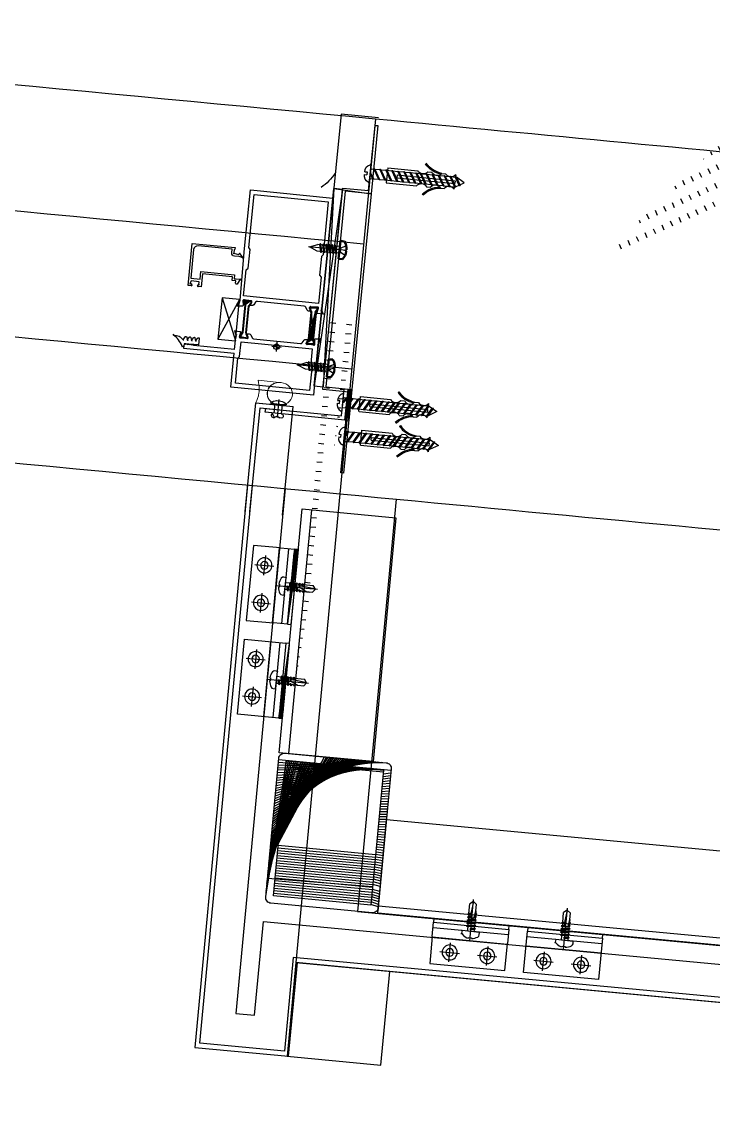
# Model space of a CAD drawing. Header units: inches. Extents: x 0 to 1813292486, y 0 to 3473589894.
# Drawn here: x 600547867 to 600548234, y 3473202704 to 3473203287 of the extents above; entities that cross this region are included whole.
import ezdxf

# ---------------------------------------------------------------- set-up
doc = ezdxf.new("R2010")
doc.units = ezdxf.units.IN
doc.header["$LTSCALE"] = 1000
doc.header["$MEASUREMENT"] = 0
for name, pattern in [('AX-MALL-WALL-P02-QT$0$CENTER', [2, 1.25, -0.25, 0.25, -0.25]), ('AX-MALL-WALL-P02-QT$0$DASHED', [0.75, 0.5, -0.25]), ('AX-MALL-WALL-P02-QT$0$HIDDEN', [0.375, 0.25, -0.125]), ('AX-MALL-WALL-P02-QT$0$HIDDENX2', [0.75, 0.5, -0.25])]:
    doc.linetypes.add(name, pattern=pattern)
for name, color, linetype in [('A-Anno-Note', 241, 'Continuous'), ('AX-MALL-P02-200$0$A-Anno-Note', 241, 'Continuous'), ('AX-MALL-WALL-P02$0$A-Anno-Note', 241, 'Continuous'), ('AX-MALL-WALL-P02-QT$0$0BJECT', 7, 'Continuous'), ('AX-MALL-WALL-P02-QT$0$1', 1, 'Continuous'), ('AX-MALL-WALL-P02-QT$0$1填充', 8, 'Continuous'), ('AX-MALL-WALL-P02-QT$0$8', 8, 'Continuous'), ('AX-MALL-WALL-P02-QT$0$8 填充 虚线 打断线 0.1', 8, 'Continuous'), ('AX-MALL-WALL-P02-QT$0$A-Anno-Note', 241, 'Continuous'), ('AX-MALL-WALL-P02-QT$0$A-Curt', 151, 'Continuous'), ('AX-MALL-WALL-P02-QT$0$A-Detl-Fine', 152, 'Continuous'), ('AX-MALL-WALL-P02-QT$0$A-Detl-Patt', 8, 'Continuous'), ('AX-MALL-WALL-P02-QT$0$A-Detl-Thin', 131, 'Continuous'), ('AX-MALL-WALL-P02-QT$0$A-Wall', 2, 'Continuous'), ('AX-MALL-WALL-P02-QT$0$A-Wall-Patt', 13, 'Continuous'), ('AX-MALL-WALL-P02-QT$0$AP', 3, 'Continuous'), ('AX-MALL-WALL-P02-QT$0$C18', 4, 'AX-MALL-WALL-P02-QT$0$CENTER'), ('AX-MALL-WALL-P02-QT$0$DASH', 8, 'AX-MALL-WALL-P02-QT$0$DASHED'), ('AX-MALL-WALL-P02-QT$0$F12_Submate', 8, 'Continuous'), ('AX-MALL-WALL-P02-QT$0$GASKET', 2, 'Continuous'), ('AX-MALL-WALL-P02-QT$0$L18', 6, 'Continuous'), ('AX-MALL-WALL-P02-QT$0$PJ', 96, 'Continuous'), ('AX-MALL-WALL-P02-QT$0$STSF', 2, 'Continuous'), ('AX-MALL-WALL-P02-QT$0$tc', 4, 'Continuous'), ('AX-MALL-WALL-P02-QT$0$WZ', 2, 'Continuous'), ('AX-MALL-WALL-P02-QT$0$XC', 3, 'Continuous'), ('AX-MALL-WALL-P02-QT$0$XX', 6, 'AX-MALL-WALL-P02-QT$0$HIDDEN'), ('AX-MALL-WALL-P02-QT$0$zx', 1, 'AX-MALL-WALL-P02-QT$0$CENTER'), ('AX-MALL-WALL-P02-QT$0$尺寸标注', 8, 'Continuous')]:
    doc.layers.add(name, color=color, linetype=linetype)
doc.layers.add('AX-MALL-WALL-P02-QT$0$AM_SUPPR', color=6, linetype='Continuous', lineweight=30)

# ---------------------------------------------------------------- blocks, each defined once
blk = doc.blocks.new('AX-MALL-WALL-P02-QT$0$tj')
at = {"layer": 'AX-MALL-WALL-P02-QT$0$A-Detl-Patt'}
h = blk.add_hatch(dxfattribs=at)
h.set_pattern_fill('STEEL', color=256, scale=100, angle=50.43184)
h.set_pattern_definition([(75, (-14278.2, 156289.83), (-153.340725, 41.08752), []), (75, (-14317.88, 156358.57), (-153.340725, 41.08752), [])])
edge = h.paths.add_edge_path()
edge.add_line((88101.27, 47666.64), (87883.94, 47459.85))
edge.add_line((87883.94, 47459.85), (91571.55, 43584.64))
edge.add_arc((262949.39, 558937.71), 543101.41, 251.6057364, 260.0288667)
edge.add_arc((172180.85, -2862.15), 27100, 64.712866, 96.931605, ccw=False)
edge.add_arc((262948.97, 558936.32), 543099.97, 261.6155115, 271.7251478)
edge.add_line((279298.98, 16082.52), (279298.98, 16382.65))
edge.add_arc((262948.97, 558936.32), 542799.97, 261.6202036, 271.7261014, ccw=False)
edge.add_arc((172180.85, -2862.15), 27400, 64.806318, 96.838159)
edge.add_arc((262949.39, 558937.7), 542801.41, 251.6136389, 260.0241733, ccw=False)
edge.add_line((91737.26, 43845.69), (88101.27, 47666.64))
blk.add_lwpolyline([(88103.03, 47737.33), (87813.25, 47461.6), (91543.93, 43541.13, 0.036779), (168908.95, 23989.25, -0.141654), (183742.1, 21592.71, 0.044166), (279348.98, 16034), (279348.98, 16434.18, -0.044144), (183859.05, 21979.79, 0.140545), (168919.85, 24393.47, -0.036705), (91764.88, 43889.2), (88103.03, 47737.33)], format="xyb", dxfattribs=at)
blk.add_lwpolyline([(88101.27, 47666.64), (87883.94, 47459.85), (91571.55, 43584.64, 0.036769), (168910.3, 24039.78, -0.141514), (183756.74, 21641.09, 0.04414), (279298.98, 16082.52), (279298.98, 16382.65, -0.044124), (183844.46, 21931.4, 0.140683), (168918.46, 24342.94, -0.036714), (91737.26, 43845.69)], format="xyb", close=True, dxfattribs=at)
blk = doc.blocks.new('AX-MALL-WALL-P02-QT$0$jjzx2')
at = {"layer": 'AX-MALL-WALL-P02-QT$0$A-Detl-Fine'}
for points in [[(226177.38, -134935.02), (226154.04, -135183.93), (227349.04, -135296.07), (227372.39, -135047.16)], [(226207.24, -134937.82), (226186.71, -135156.86), (227321.97, -135263.39), (227342.52, -135044.36)]]:
    blk.add_lwpolyline(points, dxfattribs=at)
blk.add_lwpolyline([(226149.37, -135233.71), (226199.15, -135238.38), (226203.83, -135188.6), (226154.04, -135183.93)], close=True, dxfattribs=at)
blk = doc.blocks.new('*U279')
at = {"color": 1, "linetype": 'AX-MALL-WALL-P02-QT$0$CENTER', "ltscale": 0.1}
blk.add_line((-3.72, 0), (16.47, 0), dxfattribs=at)
at = {"color": 0, "linetype": 'ByBlock', "lineweight": 50, "ltscale": 0.2}
for p, q in [((-3.7, 0.4), (-3.33, 0.4)), ((-3.33, 0.4), (-3.33, -0.4)), ((-2.15, 4.75), (0, 4.75)), ((0, -4.75), (0, 4.75)), ((-3.7, -0.4), (-3.33, -0.4)), ((-3.7, -0.4), (-3.33, -0.4)), ((-2.15, -4.75), (0, -4.75))]:
    blk.add_line(p, q, dxfattribs=at)
at = {"color": 6, "linetype": 'AX-MALL-WALL-P02-QT$0$HIDDEN', "ltscale": 0.05}
for p, q in [((-0.68, 1.14), (-3.33, 2.45)), ((-0.68, 1.14), (-0.68, -1.14)), ((-0.07, 0), (-0.68, 1.14)), ((-0.07, 0), (-0.68, -1.14)), ((-0.68, -1.14), (-3.33, -2.45))]:
    blk.add_line(p, q, dxfattribs=at)
at = {"color": 0, "linetype": 'ByBlock', "ltscale": 0.2}
for p, q in [((0.2, 1.79), (11.68, 1.79)), ((1.25, 1.79), (1.6, 2.4)), ((1.6, 2.4), (1.95, 1.79)), ((2.85, 1.79), (3.2, 2.4)), ((3.2, 2.4), (3.55, 1.79)), ((4.45, 1.79), (4.8, 2.4)), ((4.8, 2.4), (5.15, 1.79)), ((6.05, 1.79), (6.4, 2.4)), ((6.4, 2.4), (6.75, 1.79)), ((7.65, 1.79), (8, 2.4)), ((8, 2.4), (8.35, 1.79)), ((9.25, 1.79), (9.6, 2.4)), ((9.6, 2.4), (9.95, 1.79)), ((11.68, 1.79), (16, 0)), ((16, 0), (11.68, -1.79)), ((0.2, -1.79), (11.68, -1.79)), ((2.05, -1.79), (2.4, -2.4)), ((2.4, -2.4), (2.75, -1.79)), ((3.65, -1.79), (4, -2.4)), ((4, -2.4), (4.35, -1.79)), ((5.25, -1.79), (5.6, -2.4)), ((5.6, -2.4), (5.95, -1.79)), ((6.85, -1.79), (7.2, -2.4)), ((7.2, -2.4), (7.55, -1.79)), ((8.45, -1.79), (8.8, -2.4)), ((8.8, -2.4), (9.15, -1.79)), ((10.05, -1.79), (10.4, -2.4)), ((10.4, -2.4), (10.75, -1.79))]:
    blk.add_line(p, q, dxfattribs=at)
at = {"color": 6, "linetype": 'ByBlock'}
for p, q in [((1.25, 1.79), (2.05, -1.79)), ((1.6, 2.4), (2.4, -2.4)), ((2.75, -1.79), (1.95, 1.79)), ((2.85, 1.79), (3.65, -1.79)), ((3.2, 2.4), (4, -2.4)), ((4.35, -1.79), (3.55, 1.79)), ((4.45, 1.79), (5.25, -1.79)), ((4.8, 2.4), (5.6, -2.4)), ((5.95, -1.79), (5.15, 1.79)), ((6.05, 1.79), (6.85, -1.79)), ((6.4, 2.4), (7.2, -2.4)), ((7.55, -1.79), (6.75, 1.79)), ((7.65, 1.79), (8.45, -1.79)), ((8, 2.4), (8.8, -2.4)), ((9.15, -1.79), (8.35, 1.79)), ((9.25, 1.79), (10.05, -1.79)), ((9.6, 2.4), (10.4, -2.4)), ((10.75, -1.79), (9.95, 1.79))]:
    blk.add_line(p, q, dxfattribs=at)
at = {"color": 0, "linetype": 'ByBlock', "lineweight": 50, "ltscale": 0.2}
for start, end in [(143.57643, 177.13402), (182.86598, 216.42357)]:
    blk.add_arc((4.29, 0), 8, start, end, dxfattribs=at)
at = {"color": 0, "linetype": 'ByBlock', "ltscale": 0.2}
for centre, start, end in [((0.2, 1.99), 180, 270), ((0.2, -1.99), 90, 180)]:
    blk.add_arc(centre, 0.2, start, end, dxfattribs=at)
blk = doc.blocks.new('AX-MALL-WALL-P02-QT$0$GB12618-90-4×10铆厚5')
at = {"color": 1, "linetype": 'AX-MALL-WALL-P02-QT$0$CENTER', "ltscale": 2.357948}
blk.add_line((-2.47, 0), (7.15, 0), dxfattribs=at)
at = {"color": 3, "linetype": 'Continuous'}
for p, q in [((-1.7, 1.09), (-1.7, -1.09)), ((-0.38, 4.14), (0, 4.14)), ((0, 4.14), (0, -4.14)), ((0, 2), (5, 2)), ((6.5, 0), (7.26, 1.44)), ((6.5, 0), (7.26, -1.44)), ((-0.38, -4.14), (0, -4.14)), ((0, -2), (5, -2))]:
    blk.add_line(p, q, dxfattribs=at)
for centre, radius, start, end in [((5.01, 0), 6.8, 142.44239, 170.55153), ((6.2, 2), 1.2, 332.13483, 180), ((5.01, 0), 6.8, 189.44847, 217.55761), ((6.2, -2), 1.2, 180, 27.86517)]:
    blk.add_arc(centre, radius, start, end, dxfattribs=at)
blk = doc.blocks.new('AX-MALL-WALL-P02-QT$0$jmhgfjrwtuh45trhg')
at = {"layer": 'AX-MALL-WALL-P02-QT$0$8'}
h = blk.add_hatch(dxfattribs=at)
h.set_pattern_fill('HONEY', color=256, scale=0.25, angle=540, style=0)
h.set_pattern_definition([(180, (174902.8055, 260502.9244), (-1.190625, 0.6874075), [0.79375, -1.5875]), (60, (174902.8055, 260502.9244), (1.1906248578, 0.6874077464), [0.79375, -1.5875]), (120, (174902.8055, 260502.9244), (-1.422e-07, 1.3748152464), [-1.5875, 0.79375])])
edge = h.paths.add_edge_path()
edge.add_ellipse((-7.38, 0), major_axis=(-4.5, 0.06), ratio=0.888896, start_angle=0, end_angle=360)
h = blk.add_hatch(dxfattribs=at)
h.set_pattern_fill('ANSI31', color=256, scale=0.25, angle=540, style=0)
h.set_pattern_definition([(135, (174877.8916, 260527.02016), (0.5612660076, 0.5612660076), [])])
edge = h.paths.add_edge_path()
edge.add_line((-6.73, -4), (0.76, -4))
edge.add_arc((10.9, 0), 10.9, 185.1706, 201.5339, ccw=False)
edge.add_arc((10.9, 0), 10.9, 180, 185.1706, ccw=False)
edge.add_arc((10.9, 0), 10.9, 172.4059, 180, ccw=False)
edge.add_arc((10.9, 0), 10.9, 166.2009, 172.4059, ccw=False)
edge.add_arc((10.9, 0), 10.9, 158.4661, 166.2009, ccw=False)
edge.add_line((0.76, 4), (-6.73, 4))
edge.add_line((-6.73, 4), (-7.43, 4))
edge.add_arc((-7.35, -0.77), 4.77, 45.1131, 91.0533, ccw=False)
edge.add_arc((-7.29, -0.47), 4.52, 23.8802, 42.9732, ccw=False)
edge.add_arc((-17.96, -2.94), 15.42, 12.3931, 16.1753, ccw=False)
edge.add_arc((-7.12, 0.06), 4.23, -16.6033, 4.2153, ccw=False)
edge.add_arc((-6.2, -0.24), 3.27, 311.8828, 343.8557, ccw=False)
edge.add_arc((-7.17, 0.52), 4.48, 293.4541, 314.5488, ccw=False)
edge.add_arc((-7.36, 0.96), 4.96, 269.1336, 293.4607, ccw=False)
edge.add_line((-7.43, -4), (-6.73, -4))
at = {"layer": 'AX-MALL-WALL-P02-QT$0$1', "lineweight": 5}
blk.add_lwpolyline([(-6.73, -4), (0.76, -4, -0.07152), (0.04, -0.98, -0.022565), (0, 0, -0.033148), (0.1, 1.44, -0.027081), (0.31, 2.6, -0.033762), (0.76, 4), (-6.73, 4), (-7.43, 4, -0.20318), (-3.98, 2.61, -0.083502), (-3.15, 1.36, -0.016505), (-2.9, 0.37, -0.091089), (-3.07, -1.15, -0.14042), (-4.02, -2.67, -0.092304), (-5.38, -3.59, -0.106548), (-7.43, -4), (-6.73, -4)], format="xyb", dxfattribs=at)
blk.add_ellipse((-7.38, 0), major_axis=(-4.5, 0.06), ratio=0.888896, dxfattribs=at)
blk = doc.blocks.new('AX-MALL-WALL-P02-QT$0$pzd')
for p, q in [((-51.89, 0), (-47.44, 2.63)), ((-47.47, -2.55), (-51.89, 0)), ((-47, 0.73), (-47, -0.71)), ((-46.99, 3.87), (-46.98, 2.83)), ((-46.99, -3.87), (-46.99, -2.59))]:
    blk.add_line(p, q)
at = {"layer": 'AX-MALL-WALL-P02-QT$0$0BJECT'}
for p, q in [((-16.1, 0.73), (-47, 0.73)), ((-39.58, 3.91), (-41.58, 3.91)), ((-32.17, 3.96), (-34.17, 3.96)), ((-10.7, 4), (-26.76, 4)), ((-16.1, 0.73), (-16.1, -0.71)), ((-10.68, 4), (-10.68, -4)), ((-16.1, -0.71), (-47, -0.71)), ((-39.58, -3.91), (-41.58, -3.91)), ((-32.17, -3.96), (-34.17, -3.96)), ((-10.68, -4), (-26.76, -4)), ((-30.79, -8.46), (-30.37, -8))]:
    blk.add_line(p, q, dxfattribs=at)
for centre, radius, start, end in [((-40.9, 17.24), 13.39, 275.66784, 319.04836), ((-40.49, 16.78), 13.39, 275.66784, 319.04836), ((-44.3, 5.8), 3.31, 215.66343, 325.25084), ((-36.89, 5.84), 3.31, 215.66343, 325.25084), ((-29.48, 5.89), 3.31, 215.66343, 325.25084), ((-44.3, -5.8), 3.31, 34.74916, 144.33657), ((-36.89, -5.84), 3.31, 34.74916, 144.33657), ((-40.9, -17.24), 13.39, 40.95164, 84.33216), ((-40.49, -16.78), 13.39, 40.95164, 84.33216), ((-29.48, -5.89), 3.31, 34.74916, 144.33657)]:
    blk.add_arc(centre, radius, start, end, dxfattribs=at)
at = {"layer": 'AX-MALL-WALL-P02-QT$0$1', "color": 2, "linetype": 'Continuous'}
for p, q in [((-47.44, 2.63), (-49.84, -1.52)), ((-47.1, 2.83), (-49.66, -1.62)), ((-46.98, 2.83), (-49.55, -1.62)), ((-46.87, 2.63), (-49.26, -1.52)), ((-44.46, 2.65), (-47.47, -2.55)), ((-47.1, 2.83), (-47.44, 2.63)), ((-44.12, 2.85), (-47.29, -2.65)), ((-44, 2.85), (-47.18, -2.65)), ((-46.98, 2.83), (-47.1, 2.83)), ((-47.08, 2.65), (-47.09, 2.65)), ((-46.87, 2.63), (-46.98, 2.83)), ((-43.89, 2.65), (-46.89, -2.55)), ((-44.46, 2.65), (-46.88, 2.65)), ((-44.12, 2.85), (-44.46, 2.65)), ((-41.48, 2.67), (-44.39, -2.36)), ((-41.14, 2.87), (-44.31, -2.63)), ((-41.02, 2.87), (-44.2, -2.63)), ((-44, 2.85), (-44.12, 2.85)), ((-41.48, 2.67), (-44.1, 2.67)), ((-43.89, 2.65), (-44, 2.85)), ((-40.91, 2.67), (-43.91, -2.53)), ((-41.14, 2.87), (-41.48, 2.67)), ((-38.28, 2.67), (-41.28, -2.53)), ((-41.02, 2.87), (-41.14, 2.87)), ((-37.94, 2.87), (-41.11, -2.63)), ((-40.91, 2.67), (-41.02, 2.87)), ((-37.82, 2.87), (-41, -2.63)), ((-38.28, 2.67), (-40.91, 2.67)), ((-37.71, 2.67), (-40.71, -2.53)), ((-37.94, 2.87), (-38.28, 2.67)), ((-35.08, 2.67), (-38.08, -2.53)), ((-37.82, 2.87), (-37.94, 2.87)), ((-34.74, 2.87), (-37.91, -2.63)), ((-37.71, 2.67), (-37.82, 2.87)), ((-34.62, 2.87), (-37.8, -2.63)), ((-35.08, 2.67), (-37.71, 2.67)), ((-34.51, 2.67), (-37.51, -2.53)), ((-34.74, 2.87), (-35.08, 2.67)), ((-31.88, 2.67), (-34.88, -2.53)), ((-34.62, 2.87), (-34.74, 2.87)), ((-31.54, 2.87), (-34.71, -2.63)), ((-34.51, 2.67), (-34.62, 2.87)), ((-31.42, 2.87), (-34.6, -2.63)), ((-31.88, 2.67), (-34.51, 2.67)), ((-31.31, 2.67), (-34.31, -2.53)), ((-31.54, 2.87), (-31.88, 2.67)), ((-28.68, 2.67), (-31.59, -2.36)), ((-31.42, 2.87), (-31.54, 2.87)), ((-28.34, 2.87), (-31.51, -2.63)), ((-31.31, 2.67), (-31.42, 2.87)), ((-28.22, 2.87), (-31.4, -2.63)), ((-28.68, 2.67), (-31.31, 2.67)), ((-28.11, 2.67), (-31.11, -2.53)), ((-26.42, 2.67), (-29.33, -2.36)), ((-26.07, 2.87), (-29.25, -2.63)), ((-25.96, 2.87), (-29.13, -2.63)), ((-26.42, 2.67), (-29.04, 2.67)), ((-25.84, 2.67), (-28.85, -2.53)), ((-28.34, 2.87), (-28.68, 2.67)), ((-28.22, 2.87), (-28.34, 2.87)), ((-28.11, 2.67), (-28.22, 2.87)), ((-26.07, 2.87), (-26.42, 2.67)), ((-23.22, 2.67), (-26.22, -2.53)), ((-25.96, 2.87), (-26.07, 2.87)), ((-22.87, 2.87), (-26.05, -2.63)), ((-25.84, 2.67), (-25.96, 2.87)), ((-22.76, 2.87), (-25.93, -2.63)), ((-23.22, 2.67), (-25.84, 2.67)), ((-22.64, 2.67), (-25.65, -2.53)), ((-22.87, 2.87), (-23.22, 2.67)), ((-20.02, 2.67), (-23.02, -2.53)), ((-22.76, 2.87), (-22.87, 2.87)), ((-19.67, 2.87), (-22.85, -2.63)), ((-22.64, 2.67), (-22.76, 2.87)), ((-19.56, 2.87), (-22.73, -2.63)), ((-20.02, 2.67), (-22.64, 2.67)), ((-19.44, 2.67), (-22.45, -2.53)), ((-19.67, 2.87), (-20.02, 2.67)), ((-16.82, 2.67), (-19.82, -2.53)), ((-19.56, 2.87), (-19.67, 2.87)), ((-16.47, 2.87), (-19.65, -2.63)), ((-19.44, 2.67), (-19.56, 2.87)), ((-16.36, 2.87), (-19.53, -2.63)), ((-16.82, 2.67), (-19.44, 2.67)), ((-16.24, 2.67), (-19.25, -2.53)), ((-16.47, 2.87), (-16.82, 2.67)), ((-13.62, 2.67), (-16.53, -2.36)), ((-16.36, 2.87), (-16.47, 2.87)), ((-13.28, 2.87), (-16.45, -2.63)), ((-16.24, 2.67), (-16.36, 2.87)), ((-13.16, 2.87), (-16.34, -2.63)), ((-13.62, 2.67), (-16.24, 2.67)), ((-13.05, 2.67), (-16.05, -2.53)), ((-13.28, 2.87), (-13.62, 2.67)), ((-10.42, 2.67), (-13.42, -2.53)), ((-13.16, 2.87), (-13.28, 2.87)), ((-10.08, 2.87), (-13.25, -2.63)), ((-13.05, 2.67), (-13.16, 2.87)), ((-9.96, 2.87), (-13.14, -2.63)), ((-10.42, 2.67), (-13.05, 2.67)), ((-9.85, 2.67), (-12.85, -2.53)), ((-10.08, 2.87), (-10.42, 2.67)), ((-7.22, 2.67), (-10.22, -2.53)), ((-9.96, 2.87), (-10.08, 2.87)), ((-6.88, 2.87), (-10.05, -2.63)), ((-9.85, 2.67), (-9.96, 2.87)), ((-6.76, 2.87), (-9.94, -2.63)), ((-7.22, 2.67), (-9.85, 2.67)), ((-6.65, 2.67), (-9.65, -2.53)), ((-6.88, 2.87), (-7.22, 2.67)), ((-4.02, 2.67), (-7.02, -2.53)), ((-6.76, 2.87), (-6.88, 2.87)), ((-3.68, 2.87), (-6.85, -2.63)), ((-6.65, 2.67), (-6.76, 2.87)), ((-3.56, 2.87), (-6.74, -2.63)), ((-4.02, 2.67), (-6.65, 2.67)), ((-3.45, 2.67), (-6.45, -2.53)), ((-3.68, 2.87), (-4.02, 2.67)), ((-3.56, 2.87), (-3.68, 2.87)), ((-3.45, 2.67), (-3.56, 2.87)), ((-1.95, 2.67), (-3.45, 2.67)), ((-1.79, 2.74), (-1.79, -2.63)), ((-49.66, -1.62), (-49.84, -1.52)), ((-49.55, -1.62), (-49.66, -1.62)), ((-49.26, -1.52), (-49.55, -1.62)), ((-47.29, -2.65), (-47.47, -2.55)), ((-47.18, -2.65), (-47.29, -2.65)), ((-46.89, -2.55), (-47.18, -2.65)), ((-44.27, -2.55), (-46.89, -2.55)), ((-44.09, -2.65), (-44.27, -2.55)), ((-43.98, -2.65), (-44.09, -2.65)), ((-43.69, -2.55), (-43.98, -2.65)), ((-41.28, -2.53), (-43.91, -2.53)), ((-41.11, -2.63), (-41.28, -2.53)), ((-41, -2.63), (-41.11, -2.63)), ((-40.71, -2.53), (-41, -2.63)), ((-38.08, -2.53), (-40.71, -2.53)), ((-37.91, -2.63), (-38.08, -2.53)), ((-37.8, -2.63), (-37.91, -2.63)), ((-37.51, -2.53), (-37.8, -2.63)), ((-34.88, -2.53), (-37.51, -2.53)), ((-34.71, -2.63), (-34.88, -2.53)), ((-34.6, -2.63), (-34.71, -2.63)), ((-34.31, -2.53), (-34.6, -2.63)), ((-31.68, -2.53), (-34.31, -2.53)), ((-30.39, -0.29), (-31.68, -2.53)), ((-31.51, -2.63), (-31.68, -2.53)), ((-31.4, -2.63), (-31.51, -2.63)), ((-31.11, -2.53), (-31.4, -2.63)), ((-28.49, -2.53), (-31.11, -2.53)), ((-26.22, -2.53), (-28.85, -2.53)), ((-28.31, -2.63), (-28.49, -2.53)), ((-28.2, -2.63), (-28.31, -2.63)), ((-27.91, -2.53), (-28.2, -2.63)), ((-26.05, -2.63), (-26.22, -2.53)), ((-25.93, -2.63), (-26.05, -2.63)), ((-25.65, -2.53), (-25.93, -2.63)), ((-23.02, -2.53), (-25.65, -2.53)), ((-22.85, -2.63), (-23.02, -2.53)), ((-22.73, -2.63), (-22.85, -2.63)), ((-22.45, -2.53), (-22.73, -2.63)), ((-19.82, -2.53), (-22.45, -2.53)), ((-19.65, -2.63), (-19.82, -2.53)), ((-19.53, -2.63), (-19.65, -2.63)), ((-19.25, -2.53), (-19.53, -2.63)), ((-16.62, -2.53), (-19.25, -2.53)), ((-15.33, -0.29), (-16.62, -2.53)), ((-16.45, -2.63), (-16.62, -2.53)), ((-16.33, -2.63), (-16.45, -2.63)), ((-16.05, -2.53), (-16.33, -2.63)), ((-13.42, -2.53), (-16.05, -2.53)), ((-13.25, -2.63), (-13.42, -2.53)), ((-13.14, -2.63), (-13.25, -2.63)), ((-12.85, -2.53), (-13.14, -2.63)), ((-10.22, -2.53), (-12.85, -2.53)), ((-10.05, -2.63), (-10.22, -2.53)), ((-9.94, -2.63), (-10.05, -2.63)), ((-9.65, -2.53), (-9.94, -2.63)), ((-7.02, -2.53), (-9.65, -2.53)), ((-6.85, -2.63), (-7.02, -2.53)), ((-6.74, -2.63), (-6.85, -2.63)), ((-6.45, -2.53), (-6.74, -2.63)), ((-3.82, -2.53), (-6.45, -2.53)), ((-2.53, -0.29), (-3.82, -2.53)), ((-3.65, -2.63), (-3.82, -2.53)), ((-2.19, -0.09), (-3.65, -2.63)), ((-3.54, -2.63), (-3.65, -2.63)), ((-2.07, -0.09), (-3.54, -2.63)), ((-3.25, -2.53), (-3.54, -2.63)), ((-1.96, -0.29), (-3.25, -2.53)), ((-1.95, -2.53), (-3.25, -2.53)), ((-2.19, -0.09), (-2.53, -0.29)), ((-2.07, -0.09), (-2.19, -0.09)), ((-1.96, -0.29), (-2.07, -0.09))]:
    blk.add_line(p, q, dxfattribs=at)
at = {"layer": 'AX-MALL-WALL-P02-QT$0$1', "linetype": 'Continuous'}
for p, q in [((-1.74, 4.67), (-1.74, 3.48)), ((-1.74, 4.67), (-1.29, 4.67)), ((-1.74, 3.48), (-1.74, -3.48)), ((1.2, 0.74), (0, 0.74)), ((0, 0.74), (0, -0.74)), ((-1.74, -3.48), (-1.74, -4.67)), ((-1.74, -4.67), (-1.3, -4.67)), ((1.2, -0.74), (0, -0.74))]:
    blk.add_line(p, q, dxfattribs=at)
at = {"layer": 'AX-MALL-WALL-P02-QT$0$1', "color": 2, "linetype": 'Continuous'}
for centre, start, end in [((-1.95, 2.87), 270, 0), ((-1.95, -2.73), 0, 90)]:
    blk.add_arc(centre, 0.2, start, end, dxfattribs=at)
at = {"layer": 'AX-MALL-WALL-P02-QT$0$1', "linetype": 'Continuous'}
for centre, radius, start, end in [((-2.4, 1.21), 3.64, 352.71358, 72.32148), ((-2.84, -0.93), 4.04, 292.34646, 2.61847)]:
    blk.add_arc(centre, radius, start, end, dxfattribs=at)
blk = doc.blocks.new('AX-MALL-WALL-P02-QT$0$A$C6881390A')
at = {"layer": 'AX-MALL-WALL-P02-QT$0$F12_Submate'}
h = blk.add_hatch(dxfattribs=at)
h.set_pattern_fill('ANSI37', color=8, angle=-90)
h.set_pattern_definition([(135, (-14682478.6018, -8841814.1335), (-1.12253201513, -1.12253201513), []), (225, (-14682478.6018, -8841814.1335), (1.12253201513, -1.12253201513), [])])
edge = h.paths.add_edge_path()
edge.add_arc((26.57, 23.05), 30.45, 209.22182, 229.21622, ccw=False)
edge.add_line((0, 8.18), (0, 0))
edge.add_line((0, 0), (6.68, -0.01))
at = {"layer": 'AX-MALL-WALL-P02-QT$0$F12_Submate', "color": 8}
blk.add_arc((26.57, 23.05), 30.45, 209.22182, 229.21622, dxfattribs=at)
blk = doc.blocks.new('AX-MALL-WALL-P02-QT$0$A$C063F76F4')
at = {"layer": 'AX-MALL-WALL-P02-QT$0$8 填充 虚线 打断线 0.1', "ltscale": 80}
h = blk.add_hatch(dxfattribs=at)
h.set_pattern_fill('DOTS', color=256, style=0)
h.set_pattern_definition([(0, (-15077949.701, -8499354.186), (0.79375, -1.5875), [0, -1.5875])])
h.paths.add_polyline_path([(20, 160.97), (1.5, 160.97), (1.5, 195.8), (0, 195.8), (0, 200), (20, 200)])
at = {"layer": 'AX-MALL-WALL-P02-QT$0$8 填充 虚线 打断线 0.1', "ltscale": 2}
h = blk.add_hatch(dxfattribs=at)
h.set_pattern_fill('HEX', color=256, scale=3)
h.set_pattern_definition([(0, (11.75, 37.395), (0, 4.94933), [2.8575, -5.715]), (120, (11.75, 37.395), (-4.28625, -2.47467), [2.8575, -5.715]), (60, (14.6075, 37.395), (-4.28625, 2.47467), [2.8575, -5.715])])
h.paths.add_polyline_path([(18.5, 159.47), (18.5, 55), (1.5, 55), (1.5, 159.47)])
at = {"layer": 'AX-MALL-WALL-P02-QT$0$8 填充 虚线 打断线 0.1', "ltscale": 10}
h = blk.add_hatch(dxfattribs=at)
h.set_pattern_fill('ANSI37', color=256, scale=0.5, angle=270)
h.set_pattern_definition([(315, (76.7596, 60.93934), (0.561266, 0.561266), []), (45, (76.7596, 60.93934), (-0.561266, 0.561266), [])])
h.paths.add_polyline_path([(2, 38.5), (2, 55), (0, 55), (0, 38.5)])
at = {"ltscale": 2}
blk.add_lwpolyline([(15.3, 160.2), (20, 160.2), (20, 55), (15.3, 55)], close=True, dxfattribs=at)
for points in [[(20, 160.2), (15.3, 55)], [(15.3, 160.2), (20, 55)]]:
    blk.add_lwpolyline(points, dxfattribs=at)
at = {"layer": 'AX-MALL-WALL-P02-QT$0$1填充', "color": 8, "ltscale": 10}
blk.add_lwpolyline([(2, 38.5), (2, 55), (0, 55), (0, 38.5)], close=True, dxfattribs=at)
at = {"layer": 'AX-MALL-WALL-P02-QT$0$8', "ltscale": 80}
blk.add_lwpolyline([(0, 200), (20, 200), (20, 55)], dxfattribs=at)
at = {"layer": 'AX-MALL-WALL-P02-QT$0$8', "ltscale": 2}
for points in [[(20, 55), (20, 160.2), (0, 159.47)], [(0, 159.47), (0, 55)]]:
    blk.add_lwpolyline(points, dxfattribs=at)
at = {"layer": 'AX-MALL-WALL-P02-QT$0$AP'}
blk.add_lwpolyline([(4, 55), (2, 55), (2, 38.5), (44.5, 38.5), (44.5, 40.5), (4, 40.5)], close=True, dxfattribs=at)
for points in [[(50, -14.99), (50, 43), (30, 43)], [(30, -14.99), (30, 43)], [(47.5, -14.99), (47.5, 40.5), (30, 40.5)]]:
    blk.add_lwpolyline(points, dxfattribs=at)
at = {"layer": 'AX-MALL-WALL-P02-QT$0$STSF'}
blk.add_lwpolyline([(0, 55), (0, 10.43), (1.5, 10.43), (1.5, 53.5), (15.3, 53.5), (15.3, 160.97), (1.5, 160.97), (1.5, 195.8), (0, 195.8), (0, 159.47), (13.8, 159.47), (13.8, 55), (0, 55)], dxfattribs=at)
at = {"color": 8}
blk.add_blockref('AX-MALL-WALL-P02-QT$0$pzd', (3.29, 170), dxfattribs=at)
at = {"color": 6, "ltscale": 10}
blk.add_blockref('AX-MALL-WALL-P02-QT$0$A$C6881390A', (20, 160.2), dxfattribs=at)
at = {"ltscale": 2, "xscale": -1, "rotation": 180}
for p in [(13.8, 128.15), (13.8, 65.1)]:
    blk.add_blockref('*U279', p, dxfattribs=at)
at = {"color": 8, "xscale": -1, "rotation": 180}
for p in [(5.74, 47.75), (3.24, 30)]:
    blk.add_blockref('AX-MALL-WALL-P02-QT$0$pzd', p, dxfattribs=at)
at = {"color": 1, "xscale": -1.5, "yscale": 1.5, "zscale": 1.5, "rotation": 180}
blk.add_blockref('AX-MALL-WALL-P02-QT$0$jmhgfjrwtuh45trhg', (48.86, 49), dxfattribs=at)
at = {"ltscale": 10, "rotation": 270}
blk.add_blockref('AX-MALL-WALL-P02-QT$0$GB12618-90-4×10铆厚5', (38, 43.5), dxfattribs=at)
blk = doc.blocks.new('AX-MALL-WALL-P02-QT$0$A$C0A607B9E')
at = {"linetype": 'Continuous'}
h = blk.add_hatch(dxfattribs=at)
h.set_pattern_fill('ANSI37', color=1)
h.set_pattern_definition([(45, (-14339043.6352, -8955566.6047), (-1.12253201513, 1.12253201513), []), (135, (-14339043.6352, -8955566.6047), (-1.12253201513, -1.12253201513), [])])
edge = h.paths.add_edge_path()
edge.add_arc((-0.91, 1.2), 0.3, 90, 158.92901)
edge.add_arc((-10.53, 4.9), 10, 296.68295, 338.92901, ccw=False)
edge.add_arc((-5.9, -4.3), 0.3, 116.68295, 276.66933)
edge.add_arc((-6.91, 4.34), 9, 276.66933, 314.43054)
edge.add_arc((-0.4, -2.3), 0.3, 15.96529, 134.43054, ccw=False)
edge.add_line((-0.11, -2.22), (0.32, -3.71))
edge.add_arc((0.7, -3.6), 0.4, 195.96529, 344.03472)
edge.add_line((1.08, -3.71), (1.51, -2.22))
edge.add_arc((1.8, -2.3), 0.3, 15.96529, 164.03472, ccw=False)
edge.add_line((2.09, -2.22), (2.52, -3.71))
edge.add_arc((2.9, -3.6), 0.4, 195.96529, 344.03472)
edge.add_line((3.28, -3.71), (3.71, -2.22))
edge.add_arc((4, -2.3), 0.3, 15.96529, 164.03472, ccw=False)
edge.add_line((4.29, -2.22), (4.72, -3.71))
edge.add_arc((5.1, -3.6), 0.4, 195.96529, 344.03472)
edge.add_line((5.48, -3.71), (5.91, -2.22))
edge.add_arc((6.2, -2.3), 0.3, 15.96529, 164.03472, ccw=False)
edge.add_line((6.49, -2.22), (6.92, -3.71))
edge.add_arc((7.3, -3.6), 0.4, 195.96529, 360)
edge.add_line((7.7, -3.6), (7.7, -0.3))
edge.add_arc((7.4, -0.3), 0.3, 0, 90)
edge.add_line((7.4, 0), (0, 0))
edge.add_line((0, 0), (0, 1.5))
edge.add_line((0, 1.5), (-0.91, 1.5))
at = {"color": 1, "linetype": 'Continuous'}
blk.add_lwpolyline([(-0.91, 1.5, 0.310169), (-1.19, 1.31, -0.18645), (-6.03, -4.03, 0.838998), (-5.87, -4.6, 0.166272), (-0.61, -2.09, -0.568456), (-0.11, -2.22), (0.32, -3.71, 0.754029), (1.08, -3.71), (1.51, -2.22, -0.754029), (2.09, -2.22), (2.52, -3.71, 0.754029), (3.28, -3.71), (3.71, -2.22, -0.754029), (4.29, -2.22), (4.72, -3.71, 0.754029), (5.48, -3.71), (5.91, -2.22, -0.754029), (6.49, -2.22), (6.92, -3.71, 0.869553), (7.7, -3.6), (7.7, -0.3, 0.414214), (7.4, 0), (0, 0), (0, 1.5)], format="xyb", close=True, dxfattribs=at)
blk = doc.blocks.new('AX-MALL-WALL-P02-QT$0$尺寸分格点')
at = {"ltscale": 10}
h = blk.add_hatch(color=1, dxfattribs=at)
h.dxf.hatch_style = 1
edge = h.paths.add_edge_path()
edge.add_line((0, -1.5), (0, 0))
edge.add_line((0, 0), (-1.5, 0))
edge.add_arc((0, 0), 1.5, 180, 270)
edge = h.paths.add_edge_path()
edge.add_line((0, 1.5), (0, 0))
edge.add_line((0, 0), (1.5, 0))
edge.add_arc((0, 0), 1.5, 0, 90)
for p, q in [((-2.5, 0), (2.5, 0)), ((0, -2.5), (0, 2.5))]:
    blk.add_line(p, q)
blk.add_circle((0, 0), 1.5)
blk = doc.blocks.new('AX-MALL-WALL-P02-QT$0$定位点')
blk.add_blockref('AX-MALL-WALL-P02-QT$0$尺寸分格点', (0, 0))
blk = doc.blocks.new('AX-MALL-WALL-P02-QT$0$A$C40565891')
h = blk.add_hatch()
h.set_pattern_fill('NET', color=6, scale=0.5, angle=315)
h.set_pattern_definition([(225, (-8954763.8857, -14331520.9494), (-1.12253201513, 1.12253201513), []), (135, (-8954763.8857, -14331520.9494), (1.12253201513, 1.12253201513), [])])
edge = h.paths.add_edge_path()
edge.add_line((-2.87, -1), (-17.13, -1))
edge.add_arc((-17.13, -2), 1, 90, 120)
edge.add_line((-17.63, -1.13), (-19.3, -2.1))
edge.add_line((-19.3, -2.1), (-19.6, -2.1))
edge.add_arc((-19.6, -1.7), 0.4, 180, 270, ccw=False)
edge.add_line((-20, -1.7), (-20, 1.7))
edge.add_arc((-19.6, 1.7), 0.4, 90, 180, ccw=False)
edge.add_line((-19.6, 2.1), (-19.3, 2.1))
edge.add_line((-19.3, 2.1), (-17.63, 1.13))
edge.add_arc((-17.13, 2), 1, 240, 270)
edge.add_line((-17.13, 1), (-2.87, 1))
edge.add_arc((-2.87, 2), 1, 270, 300)
edge.add_line((-2.37, 1.13), (-0.7, 2.1))
edge.add_line((-0.7, 2.1), (-0.4, 2.1))
edge.add_arc((-0.4, 1.7), 0.4, 0, 90, ccw=False)
edge.add_line((0, 1.7), (0, -1.7))
edge.add_arc((-0.4, -1.7), 0.4, 270, 360, ccw=False)
edge.add_line((-0.4, -2.1), (-0.7, -2.1))
edge.add_line((-0.7, -2.1), (-2.37, -1.13))
edge.add_arc((-2.87, -2), 1, 60, 90)
at = {"layer": 'AX-MALL-WALL-P02-QT$0$STSF', "lineweight": 40}
blk.add_lwpolyline([(-2.87, -1), (-17.13, -1, 0.131652), (-17.63, -1.13), (-19.3, -2.1), (-19.6, -2.1, -0.414214), (-20, -1.7), (-20, 1.7, -0.414214), (-19.6, 2.1), (-19.3, 2.1), (-17.63, 1.13, 0.131652), (-17.13, 1), (-2.87, 1, 0.131652), (-2.37, 1.13), (-0.7, 2.1), (-0.4, 2.1, -0.414214), (0, 1.7), (0, -1.7, -0.414214), (-0.4, -2.1), (-0.7, -2.1), (-2.37, -1.13, 0.131652)], format="xyb", close=True, dxfattribs=at)
blk = doc.blocks.new('AX-MALL-WALL-P02-QT$0$A$C5DA96DE0')
at = {"layer": 'AX-MALL-WALL-P02-QT$0$AM_SUPPR', "color": 3}
for points in [[(-22, 105.2), (-22, 46.6, -0.414214), (-21.7, 46.3), (-21.7, 45.3, -0.414214), (-21.9, 45.1), (-22.12, 45.1, 0.315299), (-22.31, 44.97), (-22.89, 43.37, 0.548619), (-22.68, 43.1), (-19.96, 43.32, 0.176327), (-19.84, 43.38), (-19.46, 43.76, 0.57735), (-19.55, 44.09), (-19.7, 44.13, -0.310745), (-19.87, 44.33), (-20.2, 46.22), (-20.2, 46.3, -0.664495), (-19.35, 46.66, 0.196262), (-19.21, 46.6), (-15.8, 46.6, -0.414214), (-15.5, 46.3), (-15.5, 45.99), (-16.48, 44.33, 0.57968), (-16.35, 44.1), (-15.1, 44.1, 0.266079), (-14.23, 44.59), (-13.35, 46.11, -0.266079), (-12.49, 46.6), (-12.49, 46.6), (12.49, 46.6, -0.266079), (13.35, 46.11), (14.23, 44.59, 0.266079), (15.1, 44.1), (16.35, 44.1, 0.57968), (16.48, 44.33), (15.5, 45.99), (15.5, 46.3, -0.414214), (15.8, 46.6), (19.21, 46.6, 0.196262), (19.35, 46.66, -0.664495), (20.2, 46.3), (20.2, 46.22), (19.87, 44.33, -0.310745), (19.7, 44.13), (19.55, 44.09, 0.57735), (19.46, 43.76), (19.84, 43.38, 0.176327), (19.96, 43.32), (22.68, 43.1, 0.548619), (22.89, 43.37), (22.31, 44.97, 0.315299), (22.12, 45.1), (21.9, 45.1, -0.414214), (21.7, 45.3), (21.7, 46.3, -0.414214), (22, 46.6), (22, 73.9)], [(-12.49, 26.6), (-12.49, 26.6, -0.266079), (-13.35, 27.09), (-14.23, 28.61, 0.266079), (-15.1, 29.1), (-16.35, 29.1, 0.57968), (-16.48, 28.87), (-15.5, 27.21), (-15.5, 26.9, -0.414214), (-15.8, 26.6), (-19.21, 26.6, 0.196262), (-19.35, 26.54, -0.664495), (-20.2, 26.9), (-20.2, 26.98), (-19.87, 28.87, -0.310745), (-19.7, 29.07), (-19.55, 29.11, 0.57735), (-19.46, 29.44), (-19.84, 29.82, 0.176327), (-19.96, 29.88), (-22.68, 30.1, 0.548619), (-22.89, 29.83), (-22.31, 28.23, 0.315299), (-22.12, 28.1), (-21.9, 28.1, -0.414214), (-21.7, 27.9), (-21.7, 26.9, -0.414214), (-22, 26.6), (-22, 0), (22, 0), (22, 18.01)], [(22, 20), (22, 26.6, -0.414214), (21.7, 26.9), (21.7, 27.9, -0.414214), (21.9, 28.1), (22.12, 28.1, 0.315299), (22.31, 28.23), (22.89, 29.83, 0.548619), (22.68, 30.1), (19.96, 29.88, 0.176327), (19.84, 29.82), (19.46, 29.44, 0.57735), (19.55, 29.11), (19.7, 29.07, -0.310745), (19.87, 28.87), (20.2, 26.98), (20.2, 26.9, -0.664495), (19.35, 26.54, 0.196262), (19.21, 26.6), (15.8, 26.6, -0.414214), (15.5, 26.9), (15.5, 27.21), (16.48, 28.87, 0.57968), (16.35, 29.1), (15.1, 29.1, 0.266079), (14.23, 28.61), (13.35, 27.09, -0.266079), (12.49, 26.6), (-12.49, 26.6)]]:
    blk.add_lwpolyline(points, format="xyb", dxfattribs=at)
for points in [[(22, 73.9), (22, 73.9), (22, 105.2), (-22, 105.2)], [(-19.8, 103), (-19.8, 103), (-19.8, 74.7), (-19, 73.7), (-19, 68.7), (-19, 63.7), (-20, 62.7), (-20, 48.8), (20, 48.8), (20, 62.7), (19, 63.7), (19, 68.7), (19, 73.7), (19.8, 74.7), (19.8, 103), (-19.8, 103)], [(-19, 24.4), (-19, 16.6), (-19.8, 15.6), (-19.8, 2.2), (-19.8, 2.2), (19.8, 2.2), (19.8, 15.6), (19, 16.6), (19, 24.4), (-19, 24.4)], [(22, 20.01), (44, 20.01), (44, 20.41), (45, 20.11), (45, 20.41), (46, 20.11), (46, 20.41), (47, 20.11), (47, 20.41), (48, 20.11), (48, 20.41), (49, 20.41), (49, 18.01), (22, 18.01)]]:
    blk.add_lwpolyline(points, dxfattribs=at)
at = {"color": 6, "ltscale": 10, "xscale": -0.9999999999999999, "rotation": 90}
blk.add_blockref('AX-MALL-WALL-P02-QT$0$A$C40565891', (-17.7, 26.6), dxfattribs=at)
at = {"color": 6, "ltscale": 10, "rotation": 270}
blk.add_blockref('AX-MALL-WALL-P02-QT$0$A$C40565891', (17.7, 26.6), dxfattribs=at)
blk = doc.blocks.new('AX-MALL-WALL-P02-QT$0$A$C3D8E1D5A')
at = {"color": 3, "ltscale": 10}
blk.add_lwpolyline([(-25, -18.8), (-25, -17.5), (-23, -17.5), (-23, -15.5), (-7, -15.5), (-7, -22.5), (-5.3, -22.5, 0.414214), (-5, -22.2), (-5, -21.8, 0.414), (-5.3, -21.5), (-5.7, -21.5, -0.483847), (-5.99, -21.13), (-5.7, -19.9), (-1.3, -19.9), (-1.01, -21.14, -0.47418), (-1.3, -21.5), (-1.7, -21.5, 0.414), (-2, -21.8), (-2, -22.2, 0.414214), (-1.7, -22.5), (0, -22.5), (0, 0), (-22.9, 0), (-22.9, -1), (-22.4, -1), (-22.4, -3, -0.414214), (-22.9, -3.5), (-25, -3.5), (-25.47, -2.91, 0.498868), (-25.94, -2.93), (-27.44, -5.03, 0.819287), (-27.04, -5.46), (-25.5, -4.5), (-22.9, -4.5, 0.414214), (-21.4, -3), (-21.4, -1), (-3.2, -1, -0.414209), (-1, -3.2), (-1, -18.5), (-6, -18.5), (-6, -14.5), (-24, -14.5), (-24, -16.5), (-25, -16.5), (-27.2, -16.5, 0.658242), (-27.57, -17.34), (-25.86, -19.14, 0.682714), (-25, -18.79)], format="xyb", dxfattribs=at)
blk = doc.blocks.new('AX-MALL-WALL-P02-QT$0$A$C3EB17898')
at = {"color": 6}
for p, q in [((22, 23), (31.33, 1)), ((31.33, 23), (22, 1))]:
    blk.add_line(p, q, dxfattribs=at)
blk.add_lwpolyline([(22, 23), (31.33, 23), (31.33, 1), (22, 1)], close=True, dxfattribs=at)
at = {"color": 6, "ltscale": 10}
for name, p in [('AX-MALL-WALL-P02-QT$0$A$C5DA96DE0', (0, -23.71)), ('AX-MALL-WALL-P02-QT$0$A$C3D8E1D5A', (49.9, 50.19))]:
    blk.add_blockref(name, p, dxfattribs=at)
at = {"color": 6, "ltscale": 10, "rotation": 180}
blk.add_blockref('AX-MALL-WALL-P02-QT$0$A$C0A607B9E', (49, -3.31), dxfattribs=at)
at = {"layer": 'AX-MALL-WALL-P02-QT$0$GASKET', "extrusion": (0, 0, -1), "zscale": -1, "rotation": 270}
blk.add_blockref('AX-MALL-WALL-P02-QT$0$定位点', (0, 0), dxfattribs=at)
blk = doc.blocks.new('AX-MALL-WALL-P02-QT$0$A$C29A03729')
at = {"color": 6, "ltscale": 10, "rotation": 15.0579728388687}
for name, p in [('AX-MALL-WALL-P02-QT$0$A$C063F76F4', (156.68, 42.25)), ('AX-MALL-WALL-P02-QT$0$A$C3EB17898', (178.09, 124.34))]:
    blk.add_blockref(name, p, dxfattribs=at)
blk = doc.blocks.new('*U198')
at = {"layer": 'AX-MALL-WALL-P02-QT$0$C18', "color": 1, "ltscale": 2}
blk.add_line((0, 5.14), (0, -17.03), dxfattribs=at)
at = {"layer": 'AX-MALL-WALL-P02-QT$0$L18', "color": 4}
for p, q in [((-1.79, -1.15), (-1.79, 0)), ((1.79, -2.25), (1.79, 0)), ((-2.4, -1.5), (-1.79, -1.15)), ((-2.4, -1.5), (0.23, -1.23)), ((-2.4, -1.5), (-1.79, -1.85)), ((-2.4, -3.1), (2.4, -2.6)), ((-2.4, -3.1), (-1.79, -2.75)), ((-2.4, -3.1), (-1.79, -3.45)), ((-2.4, -4.7), (2.4, -4.2)), ((-2.4, -4.7), (-1.79, -4.35)), ((-2.4, -4.7), (-1.79, -5.05)), ((-2.4, -6.3), (2.4, -5.8)), ((-1.79, -1.15), (0.23, -0.87)), ((-1.79, -1.85), (0.23, -1.57)), ((-1.79, -2.75), (-1.79, -1.85)), ((-1.79, -2.75), (1.79, -2.25)), ((-1.79, -3.45), (1.79, -2.95)), ((-1.79, -4.35), (-1.79, -3.45)), ((-1.79, -4.35), (1.79, -3.85)), ((-1.79, -5.05), (1.79, -4.55)), ((-1.79, -5.95), (-1.79, -5.05)), ((-1.79, -5.95), (1.79, -5.45)), ((0.23, -0.87), (0.23, -1.57)), ((2.4, -2.6), (1.79, -2.25)), ((2.4, -2.6), (1.79, -2.95)), ((1.79, -3.85), (1.79, -2.95)), ((2.4, -4.2), (1.79, -3.85)), ((2.4, -4.2), (1.79, -4.55)), ((1.79, -5.45), (1.79, -4.55)), ((2.4, -5.8), (1.79, -5.45)), ((2.4, -5.8), (1.79, -6.15)), ((-2.4, -6.3), (-1.79, -5.95)), ((-2.4, -6.3), (-1.79, -6.65)), ((-2.4, -7.9), (-1.79, -7.55)), ((-2.4, -7.9), (-1.27, -7.78)), ((-2.4, -7.9), (-1.79, -8.25)), ((-2.4, -9.5), (-1.79, -9.15)), ((-2.4, -9.5), (-1.52, -9.41)), ((-2.4, -9.5), (-1.79, -9.85)), ((-1.79, -6.65), (1.79, -6.15)), ((-1.79, -7.55), (-1.79, -6.65)), ((-1.79, -7.55), (-0.92, -7.43)), ((-1.79, -8.25), (-1.33, -8.19)), ((-1.79, -9.15), (-1.79, -8.25)), ((-1.79, -9.15), (-1.47, -9.1)), ((-1.79, -9.85), (-1.58, -9.82)), ((-1.79, -11.2), (-1.79, -9.85)), ((-1.79, -11.2), (-1.79, -14.6)), ((0.43, -7.24), (1.79, -7.05)), ((0.71, -7.58), (2.4, -7.4)), ((0.71, -7.9), (1.79, -7.75)), ((0.71, -8.8), (1.79, -8.65)), ((0.71, -9.18), (2.4, -9)), ((0.71, -9.5), (1.79, -9.35)), ((1.79, -7.05), (1.79, -6.15)), ((2.4, -7.4), (1.79, -7.05)), ((2.4, -7.4), (1.79, -7.75)), ((1.79, -8.65), (1.79, -7.75)), ((2.4, -9), (1.79, -8.65)), ((2.4, -9), (1.79, -9.35)), ((1.79, -9.35), (1.79, -14.6)), ((0, -16), (-1.79, -14.6)), ((0, -16), (1.79, -14.6))]:
    blk.add_line(p, q, dxfattribs=at)
blk.add_lwpolyline([(4.55, 0, 0.414214), (4.75, 0.2), (4.75, 1.39, 0.265403), (4.07, 2.59, 0.108659), (0.8, 3.66), (0.8, 3.32), (-0.8, 3.32), (-0.8, 3.66, 0.108659), (-4.07, 2.59, 0.265403), (-4.75, 1.39), (-4.75, 0.2, 0.414214), (-4.55, 0)], format="xyb", close=True, dxfattribs=at)
blk.add_lwpolyline([(0, -16), (0.71, -10.26), (0.71, -7.54, 0.417657), (0.41, -7.24, 0.083367), (-1.23, -7.53), (-1.79, -11.2)], format="xyb", dxfattribs=at)
blk = doc.blocks.new('AX-MALL-WALL-P02-QT$0$盘头自钻自攻钉ST4-8')
at = {"layer": 'AX-MALL-WALL-P02-QT$0$尺寸标注'}
blk.add_blockref('*U198', (0, 0), dxfattribs=at)
blk = doc.blocks.new('AX-MALL-WALL-P02-QT$0$A$C61293B14')
at = {"layer": 'AX-MALL-WALL-P02-QT$0$tc'}
for radius in [4, 2]:
    blk.add_circle((0, 0), radius, dxfattribs=at)
at = {"layer": 'AX-MALL-WALL-P02-QT$0$zx'}
for p, q in [((-5.2, 0), (5.2, 0)), ((0, 5.04), (0, -5.04))]:
    blk.add_line(p, q, dxfattribs=at)
blk = doc.blocks.new('AX-MALL-WALL-P02-QT$0$A$C41DD6A87')
at = {"layer": 'AX-MALL-WALL-P02-QT$0$tc'}
h = blk.add_hatch(dxfattribs=at)
h.set_pattern_fill('ANSI31', color=256, scale=0.5, angle=-90, style=0)
h.set_pattern_definition([(225, (28362.6861, -179426.7049), (-1.122532015, 1.122532015), [])])
h.paths.add_polyline_path([(40, 20), (0, 20), (0, 22), (40, 22)])
at = {"layer": 'AX-MALL-WALL-P02-QT$0$PJ'}
for points in [[(40, 20), (0, 20), (0, 22), (40, 22)], [(40, 20), (0, 20), (0, -2), (40, -2)]]:
    blk.add_lwpolyline(points, close=True, dxfattribs=at)
at = {"layer": 'AX-MALL-WALL-P02-QT$0$XX'}
for p, q in [((0, 17), (40, 17)), ((0, 12), (40, 12))]:
    blk.add_line(p, q, dxfattribs=at)
at = {"layer": 'AX-MALL-WALL-P02-QT$0$tc', "rotation": 180}
for p in [(10.01, 4.86), (30.01, 4.86)]:
    blk.add_blockref('AX-MALL-WALL-P02-QT$0$A$C61293B14', p, dxfattribs=at)
at = {"layer": 'AX-MALL-WALL-P02-QT$0$WZ', "extrusion": (1.11243e-34, 1.0178e-23, -1), "zscale": -1, "rotation": 180}
blk.add_blockref('AX-MALL-WALL-P02-QT$0$盘头自钻自攻钉ST4-8', (-20, 17), dxfattribs=at)
blk = doc.blocks.new('AX-MALL-WALL-P02-QT$0$A$C715D18B8')
at = {"layer": 'AX-MALL-WALL-P02-QT$0$tc'}
h = blk.add_hatch(dxfattribs=at)
h.set_pattern_fill('ANSI31', color=256, scale=0.5, angle=-180, style=0)
h.set_pattern_definition([(225, (28362.6861, -179426.7049), (-1.122532015, 1.122532015), [])])
h.paths.add_polyline_path([(40, 20), (0, 20), (0, 22), (40, 22)])
at = {"layer": 'AX-MALL-WALL-P02-QT$0$PJ'}
blk.add_line((0, 17), (40, 17), dxfattribs=at)
blk.add_lwpolyline([(40, 20), (0, 20), (0, 22), (40, 22)], close=True, dxfattribs=at)
blk.add_lwpolyline([(40, 12.5), (40, 20), (0, 20), (0, 12.5)], dxfattribs=at)
at = {"layer": 'AX-MALL-WALL-P02-QT$0$XX'}
blk.add_line((0, 12), (40, 12), dxfattribs=at)
blk.add_lwpolyline([(40, 12.5), (40, -2), (0, -2), (0, 12.5)], dxfattribs=at)
at = {"layer": 'AX-MALL-WALL-P02-QT$0$tc', "rotation": 180}
for p in [(10.01, 4.86), (30.01, 4.86)]:
    blk.add_blockref('AX-MALL-WALL-P02-QT$0$A$C61293B14', p, dxfattribs=at)
at = {"layer": 'AX-MALL-WALL-P02-QT$0$WZ', "extrusion": (1.11247e-34, 1.0178e-23, -1), "zscale": -1, "rotation": 180}
blk.add_blockref('AX-MALL-WALL-P02-QT$0$盘头自钻自攻钉ST4-8', (-20, 17), dxfattribs=at)
blk = doc.blocks.new('AX-MALL-WALL-P02-QT$0$A$C4D6066B9')
at = {"rotation": 180}
for name, p in [('AX-MALL-WALL-P02-QT$0$A$C715D18B8', (0, 22)), ('AX-MALL-WALL-P02-QT$0$A$C41DD6A87', (50, 22))]:
    blk.add_blockref(name, p, dxfattribs=at)
blk = doc.blocks.new('AX-MALL-WALL-P02-QT$0$1300XF')
h = blk.add_hatch()
h.set_pattern_fill('ANSI32', color=8, angle=-270)
h.set_pattern_definition([(135, (-555563.3517, -428274.674), (-3.367596045, -3.367596045), []), (135, (-555563.3517, -428272.429), (-3.367596045, -3.367596045), [])])
edge = h.paths.add_edge_path()
edge.add_line((29.67, -234.71), (-22.64, -221.31))
edge.add_arc((-21.9, -218.4), 3, 165.62811, 255.62811, ccw=False)
edge.add_line((-24.8, -217.66), (-6.44, -145.97))
edge.add_arc((-3.53, -146.72), 3, 75.62811, 165.62811, ccw=False)
edge.add_line((-2.78, -143.81), (49.53, -157.21))
edge.add_arc((48.78, -160.12), 3, -14.37189, 75.62811, ccw=False)
edge.add_line((51.69, -160.87), (33.32, -232.55))
edge.add_arc((30.41, -231.8), 3, 255.62811, 345.62811, ccw=False)
h.paths.add_polyline_path([(-20.68, -217.68), (29.69, -230.59), (47.56, -160.84), (-2.81, -147.93)])
at = {"layer": 'AX-MALL-WALL-P02-QT$0$DASH', "color": 8, "linetype": 'AX-MALL-WALL-P02-QT$0$HIDDENX2', "ltscale": 5}
for points in [[(31.42, -18.38), (-0.85, -144.31)], [(33.57, -231.58), (262.62, -290.28)]]:
    blk.add_lwpolyline(points, dxfattribs=at)
at = {"layer": 'AX-MALL-WALL-P02-QT$0$STSF'}
for points in [[(42.75, -155.48), (-5.69, -143.07), (26.58, -17.14), (75.01, -29.55)], [(29.69, -230.59), (-20.68, -217.68), (-2.81, -147.93), (47.56, -160.84)], [(44.99, -187.02), (274.03, -245.71), (261.62, -294.15), (32.57, -235.46)]]:
    blk.add_lwpolyline(points, close=True, dxfattribs=at)
blk.add_lwpolyline([(29.67, -234.71), (-22.64, -221.31, -0.414214), (-24.8, -217.66), (-6.44, -145.97, -0.414214), (-2.78, -143.81), (49.53, -157.21, -0.414214), (51.69, -160.87), (33.32, -232.55, -0.414214)], format="xyb", close=True, dxfattribs=at)
at = {"layer": 'AX-MALL-WALL-P02-QT$0$XC', "linetype": 'ByBlock'}
for points in [[(0, 0), (-74.47, -290.61), (-26.03, -303.02), (-13.62, -254.59), (257.57, -324.08), (274.46, -258.15), (272.04, -257.53), (255.77, -321.04), (-15.42, -251.55), (-27.83, -299.98), (-71.43, -288.81), (2.42, -0.62)], [(19.38, -4.97), (-50.13, -276.2), (-40.44, -278.69), (-28.03, -230.25), (260.11, -304.09)]]:
    blk.add_lwpolyline(points, dxfattribs=at)
at = {"layer": 'AX-MALL-WALL-P02-QT$0$tc', "extrusion": (-1.06038e-22, 2.71868e-23, -1), "zscale": -1, "rotation": 284.3801229896867}
blk.add_blockref('AX-MALL-WALL-P02-QT$0$A$C4D6066B9', (-11.27, -76.9), dxfattribs=at)
at = {"layer": 'AX-MALL-WALL-P02-QT$0$tc', "extrusion": (-2.71868e-23, -1.06038e-22, -1), "zscale": -1, "rotation": 194.3801229896867}
blk.add_blockref('AX-MALL-WALL-P02-QT$0$A$C4D6066B9', (-100.38, -252.83), dxfattribs=at)
blk = doc.blocks.new('AX-MALL-WALL-P02-QT$0$mqst2')
at = {"color": 6, "ltscale": 10, "xscale": -0.9999999999999998, "rotation": 9.419797725279656}
blk.add_blockref('AX-MALL-WALL-P02-QT$0$A$C29A03729', (334608.5, -44252.99, 0), dxfattribs=at)
at = {"color": 6, "rotation": 9.010966136631337}
blk.add_blockref('AX-MALL-WALL-P02-QT$0$1300XF', (334397.14, -44232.88, 0), dxfattribs=at)
blk = doc.blocks.new('AX-MALL-WALL-P02-QT')
at = {"layer": 'AX-MALL-WALL-P02-QT$0$A-Wall-Patt'}
h = blk.add_hatch(dxfattribs=at)
h.set_pattern_fill('普通砖', color=256, scale=200, style=0)
h.set_pattern_definition([(45, (0, 359), (-353.553532015, 353.553532015), [])])
h.paths.add_polyline_path([(600350141.72, 3473074535.14, 0.000298), (600350720.79, 3473074254.93), (600350759.95, 3473074347.07), (600350708.92, 3473074482.79, -0.000247), (600350228.94, 3473074715.12)])
at = {"layer": 'AX-MALL-WALL-P02-QT$0$A-Curt'}
for radius, start in [(539800.01, 244.0480135), (539866.68, 244.048003), (539933.35, 244.0479925), (540000.01, 244.0479821)]:
    blk.add_arc((600585645.75, 3473560475.33), radius, start, 244.143509, dxfattribs=at)
at = {"layer": 'AX-MALL-WALL-P02-QT$0$A-Wall'}
blk.add_line((600350228.94, 3473074715.12), (600350141.72, 3473074535.14), dxfattribs=at)
for radius, end in [(539798.97, 244.2001096), (539998.97, 244.2117657)]:
    blk.add_arc((600585645.29, 3473560474.38), radius, 244.1435089, end, dxfattribs=at)
at = {"layer": 'AX-MALL-WALL-P02-QT$0$A-Anno-Note'}
for name, p, rotation in [('AX-MALL-WALL-P02-QT$0$mqst2', (600052179.27, 3473232742.4), 339.5681613092181), ('AX-MALL-WALL-P02-QT$0$jjzx2', (600185298.43, 3473279938.05), 339.5681613092246)]:
    blk.add_blockref(name, p, dxfattribs=dict(at, rotation=rotation))
at = {"layer": 'AX-MALL-WALL-P02-QT$0$A-Detl-Thin', "rotation": 339.5681613091762}
blk.add_blockref('AX-MALL-WALL-P02-QT$0$tj', (600144118.7, 3473128496.29), dxfattribs=at)
blk = doc.blocks.new('AX-MALL-WALL-P02')
at = {"layer": 'AX-MALL-WALL-P02$0$A-Anno-Note'}
blk.add_blockref('AX-MALL-WALL-P02-QT', (0, 0), dxfattribs=at)
blk = doc.blocks.new('AX-MALL-P02-200')
at = {"layer": 'AX-MALL-P02-200$0$A-Anno-Note'}
blk.add_blockref('AX-MALL-WALL-P02', (0, 0), dxfattribs=at)

msp = doc.modelspace()

# ---------------------------------------------------------------- block references
at = {"layer": 'A-Anno-Note', "rotation": 20.43183869077545}
msp.add_blockref('AX-MALL-P02-200', (1250392458.53, 9048125.68), dxfattribs=at)

doc.saveas('drawing.dxf')
